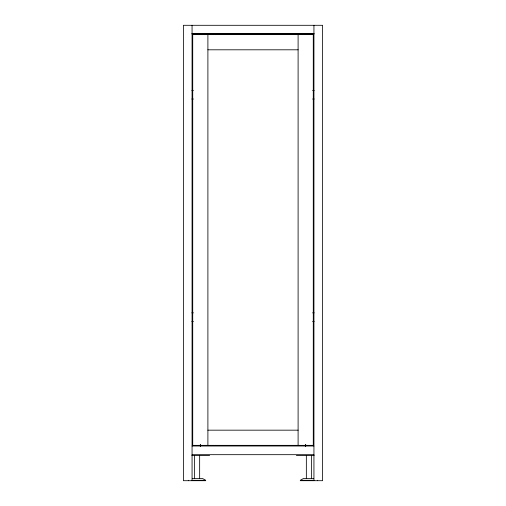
<?xml version="1.0" encoding="UTF-8"?>
<svg xmlns="http://www.w3.org/2000/svg" width="506" height="506" viewBox="0 0 506 506"><rect width="100%" height="100%" fill="white"/><g stroke="black" fill="none" stroke-linecap="round" stroke-linejoin="round"><path stroke-width="0.76" d="M191.844 33.757L314.156 33.757M192.065 33.972L313.935 33.972M207.896 49.803L298.104 49.803M191.844 90.359L193.425 90.359M312.575 90.359L314.156 90.359M191.844 99.031L193.425 99.031M312.575 99.031L314.156 99.031M191.844 312.853L193.425 312.853M312.575 312.853L314.156 312.853M191.844 321.525L193.425 321.525M312.575 321.525L314.156 321.525M207.896 430.17L298.104 430.17M201.173 445.571L304.827 445.571M192.065 446.001L313.935 446.001M192.065 454.679L313.935 454.679M191.818 455.545L209.629 455.545M296.371 455.545L314.182 455.545M192.242 478.531L202.602 478.531L205.727 480.283L192.716 480.283M313.758 478.531L303.398 478.531L300.273 480.283L313.284 480.283M205.727 480.7L183.387 480.7L183.387 25.3L322.613 25.3L322.613 480.7L300.273 480.7M317.623 480.283L317.623 480.7M313.935 25.3L313.935 480.7M311.551 455.545L311.551 478.531M306.345 455.545L306.345 478.531M305.694 444.641L305.694 446.222M305.479 444.641L305.479 446.222M298.104 34.623L298.104 445.35M207.896 34.623L207.896 445.35M200.521 444.641L200.521 446.222M200.306 444.641L200.306 446.222M199.655 455.545L199.655 478.531M194.449 455.545L194.449 478.531M192.065 25.3L192.065 480.7M188.377 480.283L188.377 480.7M313.284 34.623L192.716 34.623L192.716 445.35L313.284 445.35L313.284 34.623"/></g></svg>
